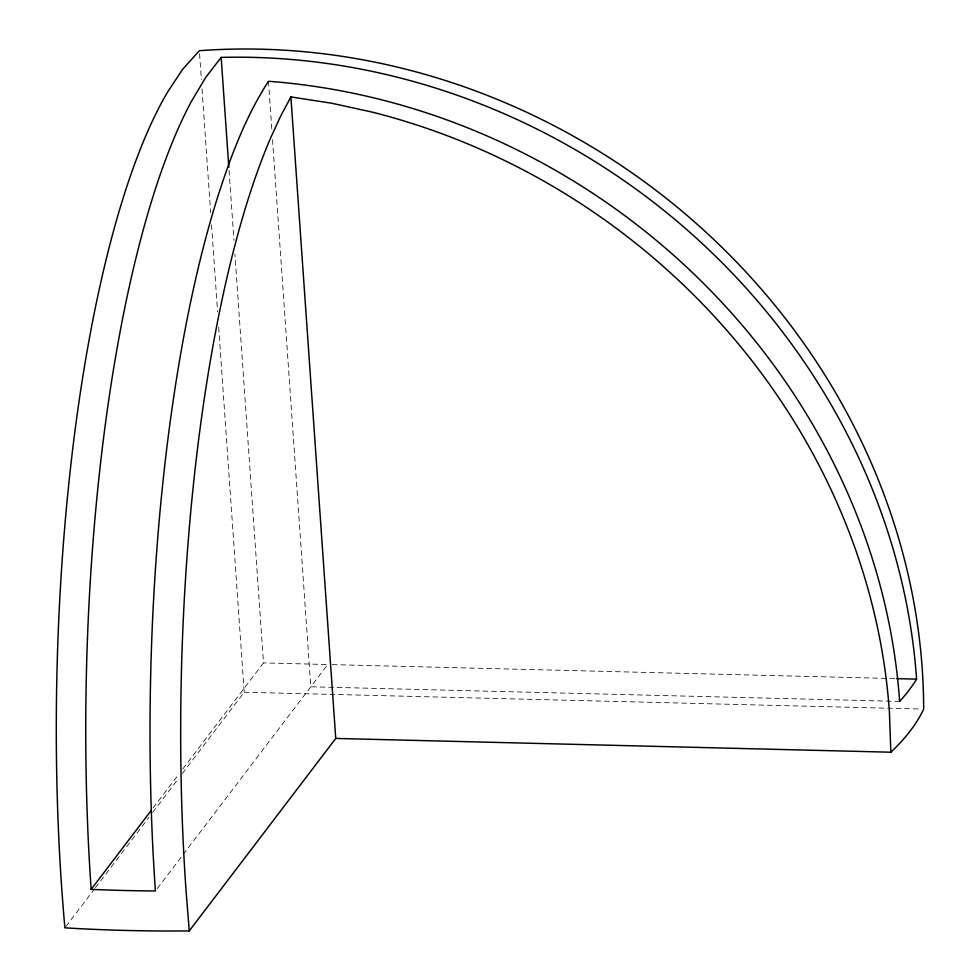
<?xml version="1.0" encoding="UTF-8"?>
<svg xmlns="http://www.w3.org/2000/svg" width="980" height="980" viewBox="0 0 980 980"><rect width="100%" height="100%" fill="white"/><g stroke="black" fill="none" stroke-linecap="round" stroke-linejoin="round"><path stroke-width="0.73" stroke-dasharray="4.9 3.68" d="M153.125 807.937L179.022 773.918M182.721 769.055L263.498 662.909L234.918 254.151M65.832 926.615L94.484 888.958M95.403 887.745L149.009 817.308M152.709 812.457L178.581 778.451M182.28 773.588L244.204 692.223L218.675 327.173M157.266 888.529L182.231 855.724M183.162 854.499L327.749 664.514L263.498 662.909M332.343 664.624L895.169 678.601M899.628 701.411L310.795 686.784L272.501 139.233M244.204 692.223L920.6 709.018M268.447 81.267L271.975 131.602M229.05 170.263L233.951 240.431M199.565 53.765L201.378 79.735M202.015 88.898L210.663 212.611M211.521 224.837L217.609 311.897"/><path stroke-width="1.47" d="M890.845 752.211L889.411 711.774A641.239 581.826 37.3 0 0 372.082 112.088L331.62 103.219L290.889 96.922L280.611 116.216L270.627 137.935A641.239 167.935 -88.6 0 0 186.065 890.918L189.263 930.914A643.039 211.472 -4 0 1 64.9 927.827A641.239 167.935 -88.6 0 1 167.531 92.12L182.721 69.213L199.344 50.715C239.463 47.726 279.851 48.682 319.799 53.337A641.239 581.826 37.3 0 1 923.662 709.091A643.039 211.472 -4 0 1 890.845 752.211L335.748 738.43L189.263 930.914M91.165 889.375A643.615 168.56 -88.6 0 1 190.978 102.177L205.775 77.31L221.162 57.404C259.921 56.399 298.778 58.996 337.096 64.962A643.615 583.97 37.3 0 1 916.582 679.128A644.473 211.95 -4 0 1 899.628 701.411A643.615 583.97 37.3 0 0 481.866 133.721C414.197 104.86 341.849 86.779 268.447 81.267C244.706 118.139 229.443 159.74 216.311 201.353A643.615 168.56 -88.6 0 0 155.416 890.967A644.473 211.95 -4 0 1 91.165 889.375L151.275 810.374M896.7 678.638L916.582 679.128M290.889 96.922L335.748 738.43M221.162 57.404L228.83 167.213"/></g></svg>
